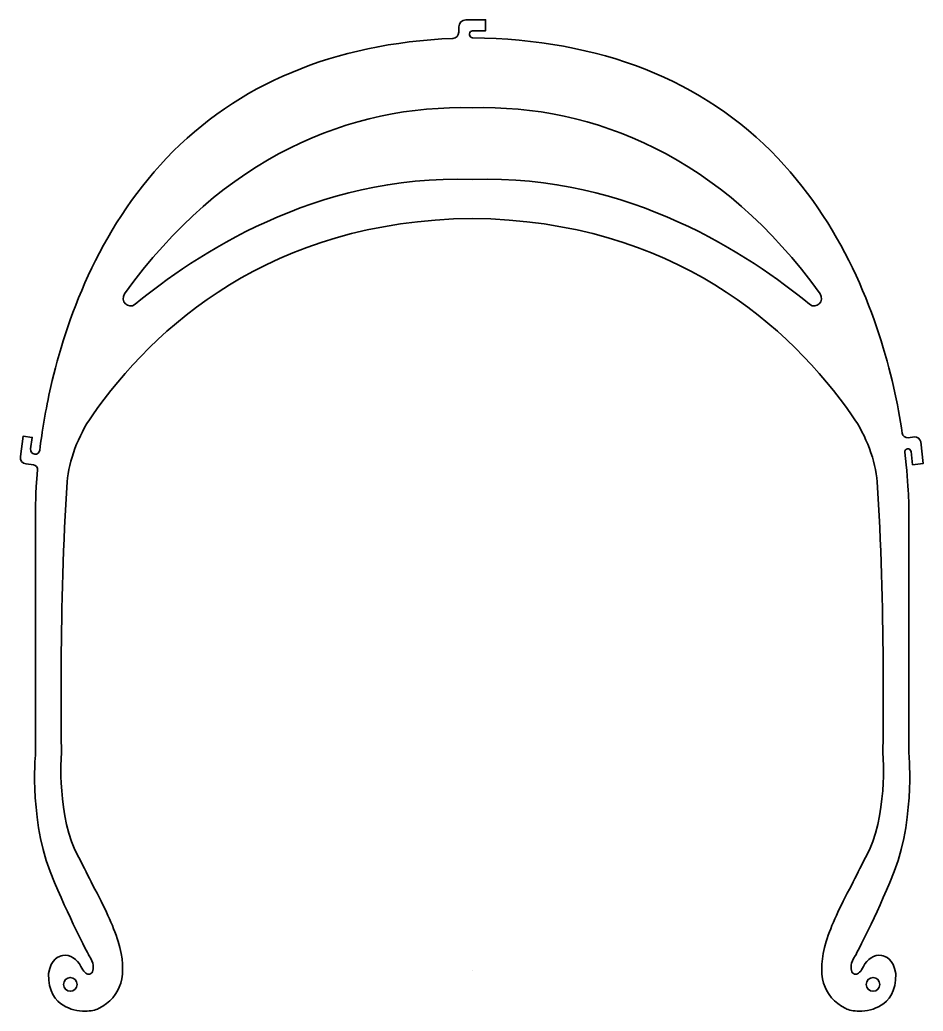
# Model space of a CAD drawing. Header units: millimetres. Extents: x 4 to 205, y -224 to -4.
import ezdxf

# ---------------------------------------------------------------- set-up
doc = ezdxf.new("R2010")
doc.units = ezdxf.units.MM
doc.header["$MEASUREMENT"] = 0
doc.layers.add('Capa 3', color=7, linetype='Continuous')

# ---------------------------------------------------------------- blocks, each defined once
blk = doc.blocks.new('block 2')
at = {"layer": 'Capa 3', "color": 22, "lineweight": 70, "true_color": 0xd11e0e}
blk.add_lwpolyline([(104.75, -214.99), (104.75, -214.99)], dxfattribs=at)
at = {"layer": 'Capa 3', "color": 177, "lineweight": 35, "true_color": 0x24308a}
for points, knots in [([(202.8, -96.58), (202.8, -96.58), (201.43, -96.74), (201.43, -96.74), (200.79, -96.82), (200.21, -96.38), (200.11, -95.74), (199.63, -92.58), (199, -89.09), (198.16, -85.4), (194.91, -71.14), (187.82, -50.76), (172.5, -34.72), (155.92, -17.35), (133.14, -8.36), (104.8, -8), (104.8, -8), (104.8, -8), (104.8, -8), (104.42, -8), (104.12, -7.7), (104.12, -7.33), (104.12, -7.33), (104.12, -7.12), (104.12, -7.12), (104.12, -6.74), (104.42, -6.44), (104.79, -6.44), (104.79, -6.44), (107.68, -6.44), (107.68, -6.44), (107.68, -6.44), (107.68, -4.01), (107.68, -4.01), (107.68, -4.01), (103.32, -4.01), (103.32, -4.01), (102.45, -4.01), (101.74, -4.72), (101.74, -5.59), (101.74, -5.59), (101.74, -6.75), (101.74, -6.75), (101.74, -7.48), (101.16, -8.09), (100.42, -8.12), (74.02, -9.28), (52.67, -18.21), (36.92, -34.72), (21.6, -50.76), (14.51, -71.14), (11.26, -85.4), (10.07, -90.63), (9.3, -95.44), (8.79, -99.52), (8.72, -100.07), (8.23, -100.46), (7.69, -100.41), (7.69, -100.41), (7.69, -100.41), (7.69, -100.41), (7.11, -100.35), (6.69, -99.83), (6.77, -99.25), (6.77, -99.25), (7.13, -96.7), (7.13, -96.7), (7.13, -96.7), (5.12, -96.38), (5.12, -96.38), (5.12, -96.38), (4.49, -100.91), (4.49, -100.91), (4.38, -101.73), (4.95, -102.48), (5.77, -102.58), (5.77, -102.58), (7.43, -102.79), (7.43, -102.79), (7.97, -102.86), (8.37, -103.35), (8.32, -103.9), (7.81, -109.36), (7.84, -112.73), (7.84, -112.79), (7.84, -112.79), (7.84, -166.94), (7.84, -166.94), (7.77, -167.65), (6.39, -182.63), (12.05, -195.44), (16, -204.75), (19.72, -211.67), (19.75, -211.74), (19.75, -211.74), (19.77, -211.73), (19.77, -211.73), (20.82, -213.29), (20.81, -214.6), (20.47, -215.26), (20.29, -215.63), (20.01, -215.82), (19.68, -215.82), (19.08, -215.81), (18.42, -215.16), (17.91, -214.09), (17.13, -212.41), (15.48, -211.4), (13.9, -211.64), (13.11, -211.76), (11.24, -212.39), (10.76, -215.65), (10.76, -215.65), (10.76, -215.7), (10.76, -215.7), (10.6, -219.7), (12.43, -221.72), (13.99, -222.71), (15.47, -223.64), (17.28, -224.01), (18.85, -224.01), (20.1, -224.01), (21.2, -223.78), (21.85, -223.41), (26.94, -220.85), (28.39, -215.86), (26.18, -208.57), (25.01, -204.71), (23.23, -201.23), (20.53, -195.95), (19.63, -194.19), (18.61, -192.19), (17.46, -189.89), (12.46, -181.05), (13.6, -167.03), (13.61, -166.89), (13.61, -166.89), (13.61, -166.87), (13.61, -166.87), (13.61, -166.87), (13.61, -166.84), (13.61, -166.84), (13.61, -166.51), (13.02, -132.85), (14.88, -106.55), (15.22, -101.85), (17.27, -96.38), (20.39, -91.9), (34.11, -72.21), (59.87, -48.63), (104.71, -48.08), (149.55, -48.63), (175.31, -72.21), (189.03, -91.9), (192.15, -96.38), (194.21, -101.85), (194.54, -106.55), (196.4, -132.85), (195.81, -166.51), (195.81, -166.84), (195.81, -166.84), (195.81, -166.87), (195.81, -166.87), (195.81, -166.87), (195.81, -166.89), (195.81, -166.89), (195.82, -167.03), (196.96, -181.05), (191.96, -189.89), (190.81, -192.19), (189.79, -194.19), (188.89, -195.95), (186.19, -201.23), (184.41, -204.71), (183.24, -208.57), (181.03, -215.86), (182.48, -220.85), (187.57, -223.41), (188.22, -223.78), (189.32, -224.01), (190.57, -224.01), (192.14, -224.01), (193.95, -223.64), (195.43, -222.71), (196.99, -221.72), (198.82, -219.7), (198.66, -215.7), (198.66, -215.7), (198.66, -215.65), (198.66, -215.65), (198.18, -212.39), (196.31, -211.76), (195.53, -211.64), (193.94, -211.4), (192.29, -212.41), (191.51, -214.09), (191, -215.16), (190.34, -215.81), (189.74, -215.82), (189.41, -215.82), (189.13, -215.63), (188.95, -215.26), (188.61, -214.6), (188.6, -213.29), (189.65, -211.73), (189.65, -211.73), (189.67, -211.74), (189.67, -211.74), (189.71, -211.67), (193.43, -204.75), (197.37, -195.44), (203.03, -182.63), (201.65, -167.65), (201.58, -166.94), (201.58, -166.94), (201.58, -112.79), (201.58, -112.79), (201.58, -112.72), (201.62, -107.71), (200.69, -99.98), (200.64, -99.6), (200.91, -99.26), (201.29, -99.21), (201.29, -99.21), (201.29, -99.21), (201.29, -99.21), (201.66, -99.17), (202.01, -99.44), (202.05, -99.81), (202.05, -99.81), (202.39, -102.75), (202.39, -102.75), (202.39, -102.75), (204.75, -102.47), (204.75, -102.47), (204.75, -102.47), (204.2, -97.68), (204.2, -97.68), (204.12, -96.99), (203.49, -96.5), (202.8, -96.58)], [0, 0, 0, 0, 1, 1, 1, 2, 2, 2, 3, 3, 3, 4, 4, 4, 5, 5, 5, 6, 6, 6, 7, 7, 7, 8, 8, 8, 9, 9, 9, 10, 10, 10, 11, 11, 11, 12, 12, 12, 13, 13, 13, 14, 14, 14, 15, 15, 15, 16, 16, 16, 17, 17, 17, 18, 18, 18, 19, 19, 19, 20, 20, 20, 21, 21, 21, 22, 22, 22, 23, 23, 23, 24, 24, 24, 25, 25, 25, 26, 26, 26, 27, 27, 27, 28, 28, 28, 29, 29, 29, 30, 30, 30, 31, 31, 31, 32, 32, 32, 33, 33, 33, 34, 34, 34, 35, 35, 35, 36, 36, 36, 37, 37, 37, 38, 38, 38, 39, 39, 39, 40, 40, 40, 41, 41, 41, 42, 42, 42, 43, 43, 43, 44, 44, 44, 45, 45, 45, 46, 46, 46, 47, 47, 47, 48, 48, 48, 49, 49, 49, 50, 50, 50, 51, 51, 51, 52, 52, 52, 53, 53, 53, 54, 54, 54, 55, 55, 55, 56, 56, 56, 57, 57, 57, 58, 58, 58, 59, 59, 59, 60, 60, 60, 61, 61, 61, 62, 62, 62, 63, 63, 63, 64, 64, 64, 65, 65, 65, 66, 66, 66, 67, 67, 67, 68, 68, 68, 69, 69, 69, 70, 70, 70, 71, 71, 71, 72, 72, 72, 73, 73, 73, 74, 74, 74, 75, 75, 75, 76, 76, 76, 77, 77, 77, 78, 78, 78, 79, 79, 79, 80, 80, 80, 80]), ([(17.07, -218.07), (17.07, -218.91), (16.4, -219.6), (15.57, -219.6), (14.74, -219.6), (14.07, -218.91), (14.07, -218.07), (14.07, -217.22), (14.74, -216.53), (15.57, -216.53), (16.4, -216.53), (17.07, -217.22), (17.07, -218.07)], [0, 0, 0, 0, 1, 1, 1, 2, 2, 2, 3, 3, 3, 4, 4, 4, 4]), ([(195.14, -218.07), (195.14, -218.91), (194.47, -219.6), (193.64, -219.6), (192.81, -219.6), (192.14, -218.91), (192.14, -218.07), (192.14, -217.22), (192.81, -216.53), (193.64, -216.53), (194.47, -216.53), (195.14, -217.22), (195.14, -218.07)], [0, 0, 0, 0, 1, 1, 1, 2, 2, 2, 3, 3, 3, 4, 4, 4, 4])]:
    blk.add_open_spline(points, degree=3, knots=knots, dxfattribs=at)
at = {"layer": 'Capa 3', "color": 12, "lineweight": 35, "true_color": 0xdf040b}
blk.add_open_spline([(181.87, -64.82), (160.17, -34.39), (131.65, -22.8), (104.75, -23.53), (77.85, -22.8), (49.33, -34.39), (27.62, -64.82), (26.49, -66.41), (28.46, -68.36), (29.95, -67.13), (43.06, -56.38), (69.79, -38.25), (104.75, -39.43), (139.7, -38.25), (166.43, -56.38), (179.54, -67.13), (181.04, -68.36), (183, -66.41), (181.87, -64.82)], degree=3, knots=[0, 0, 0, 0, 1, 1, 1, 2, 2, 2, 3, 3, 3, 4, 4, 4, 5, 5, 5, 6, 6, 6, 6], dxfattribs=at)

msp = doc.modelspace()

# ---------------------------------------------------------------- block references
at = {"layer": 'Capa 3'}
msp.add_blockref('block 2', (0, 0), dxfattribs=at)

doc.saveas('drawing.dxf')
